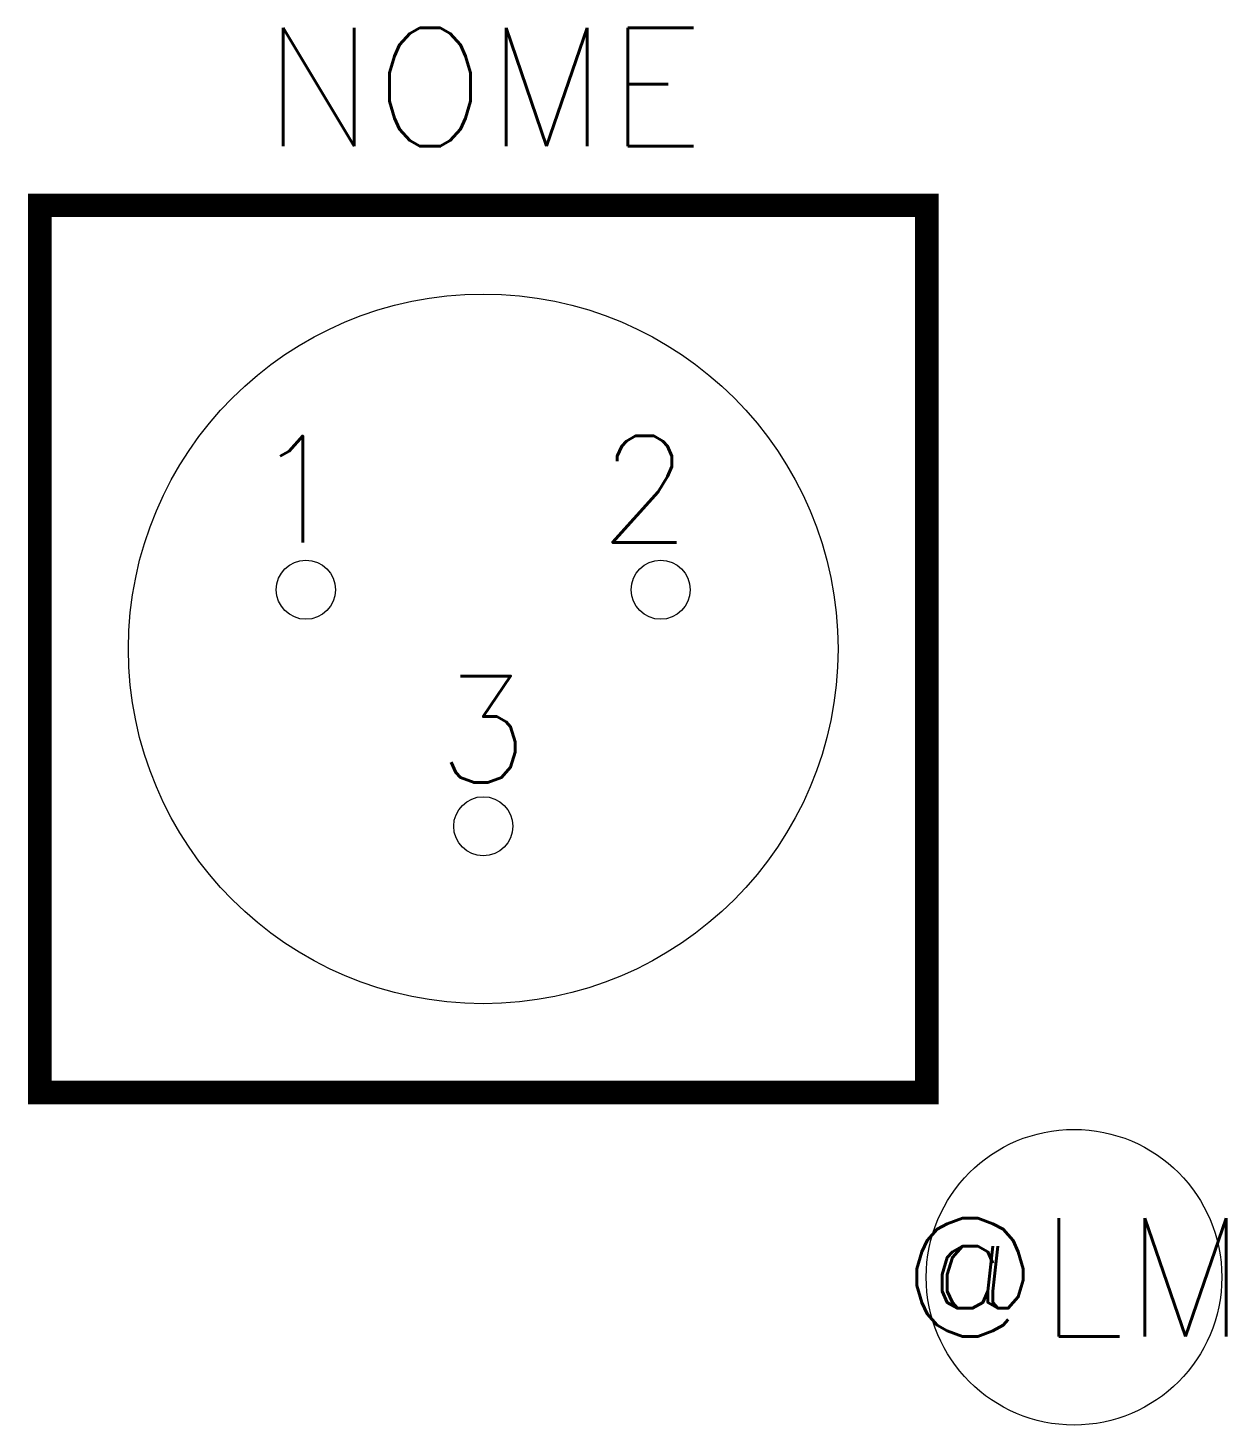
# Model space of a CAD drawing. Header units: millimetres. Extents: x 2551.1 to 2571.4, y 1759.2 to 1782.8.
import ezdxf
from ezdxf.enums import TextEntityAlignment as Align

# ---------------------------------------------------------------- set-up
doc = ezdxf.new("R2010")
doc.units = ezdxf.units.MM
doc.styles.add('ROMANS', font='romans.shx', dxfattribs={"height": 100})

msp = doc.modelspace()

# ---------------------------------------------------------------- linework, layer by layer
at = {"color": 5, "const_width": 0.4}
msp.add_lwpolyline([(2551.288, 1764.842), (2566.288, 1764.842), (2566.288, 1779.842), (2551.288, 1779.842)], close=True, dxfattribs=at)
at = {"color": 7}
for centre, radius in [((2558.788, 1772.342), 6), ((2555.788, 1773.342), 0.5), ((2561.788, 1773.342), 0.5), ((2558.788, 1769.342), 0.5)]:
    msp.add_circle(centre, radius, dxfattribs=at)
msp.add_circle((2568.779, 1761.717), 2.5)

# ---------------------------------------------------------------- texts
at = {"style": 'ROMANS', "flags": 4}
for tag, text, p in [('NOME', 'NOME', (2558.788, 1781.842)), ('@LM', '@LM', (2568.779, 1761.717))]:
    msp.add_attdef(tag, text=text, height=2, dxfattribs=at).set_placement(p, align=Align.MIDDLE_CENTER)
msp.add_attdef('1', text='1', height=1.8, dxfattribs=at).set_placement((2554.888, 1775.042), align=Align.MIDDLE_LEFT)
msp.add_attdef('2', text='2', height=1.8, dxfattribs=at).set_placement((2562.288, 1775.042), align=Align.MIDDLE_RIGHT)
msp.add_attdef('3', text='3', height=1.8, dxfattribs=at).set_placement((2558.788, 1769.542), align=Align.BOTTOM_CENTER)

doc.saveas('drawing.dxf')
